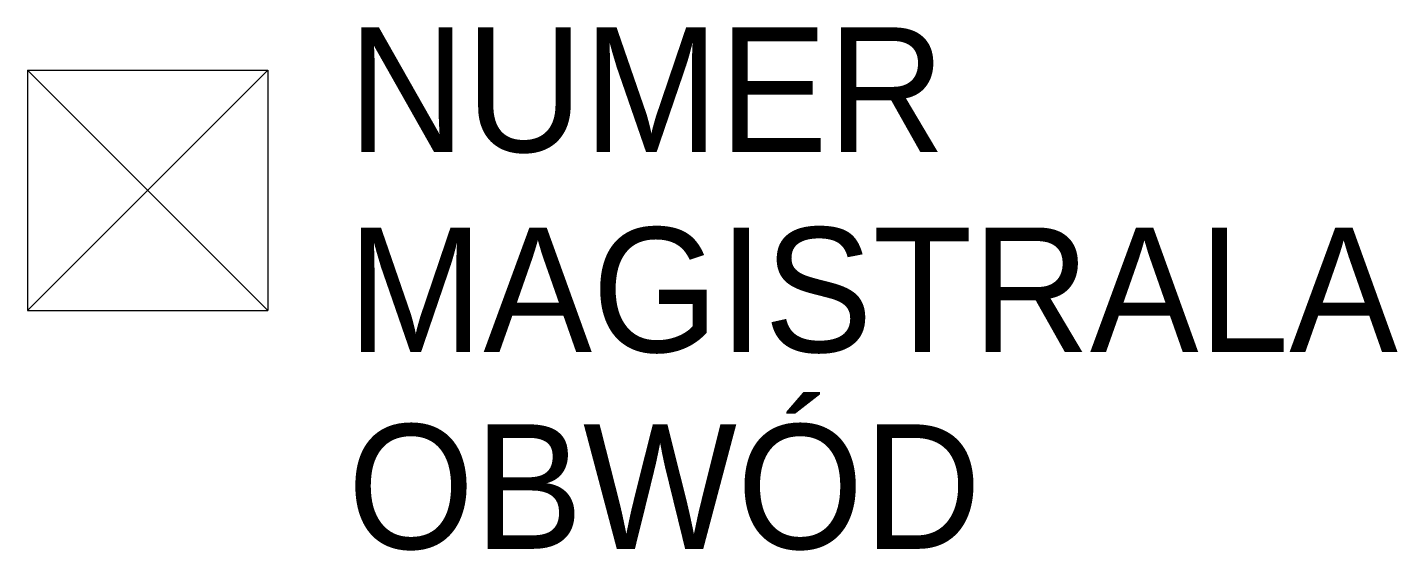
# Model space of a CAD drawing. Header units: millimetres. Extents: x -174 to 1806, y -521 to 235.
import ezdxf

# ---------------------------------------------------------------- set-up
doc = ezdxf.new("R2010")
doc.units = ezdxf.units.MM
doc.styles.get("Standard").update_dxf_attribs({"font": ''})
doc.styles.get('Standard').set_extended_font_data('Dotum')

msp = doc.modelspace()

# ---------------------------------------------------------------- linework, layer by layer
for p, q in [((-173.7, 173.7), (173.7, 173.7)), ((-173.7, 173.7), (-173.7, -173.7)), ((173.7, -173.7), (-173.7, 173.7)), ((173.7, 173.7), (-173.7, -173.7)), ((173.7, 173.7), (173.7, -173.7)), ((-173.7, -173.7), (173.7, -173.7))]:
    msp.add_line(p, q)

# ---------------------------------------------------------------- texts
at = {"flags": 8}
for tag, p in [('NUMER', (289.5, 55.3)), ('MAGISTRALA', (289.1, -234)), ('OBWÓD', (289.1, -518.4))]:
    msp.add_attdef(tag, p, 'xx', height=180, dxfattribs=at)

doc.saveas('drawing.dxf')
